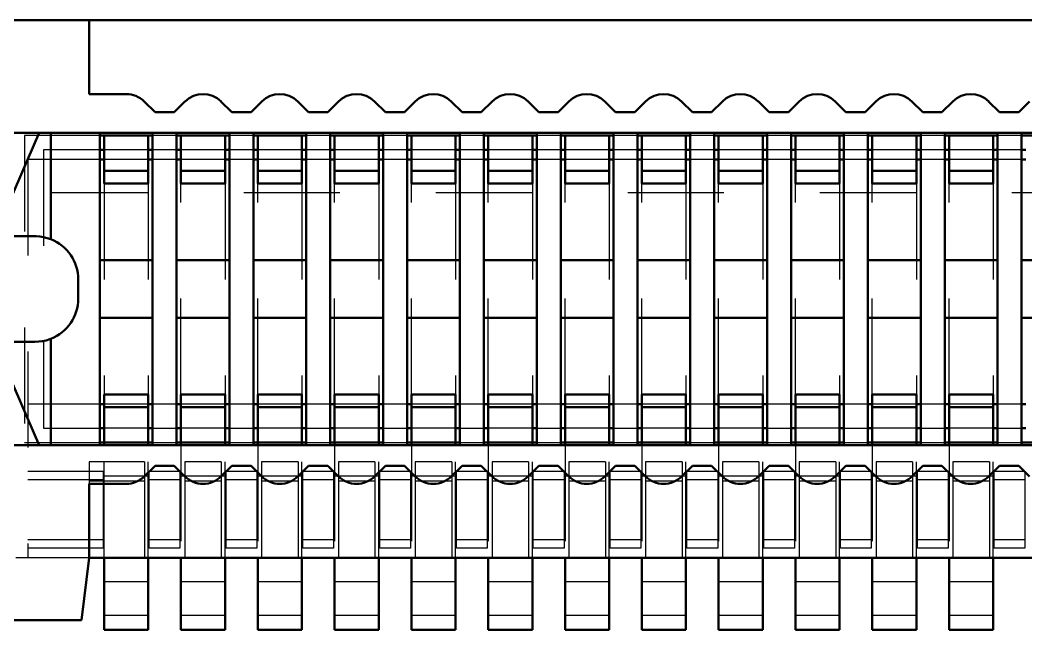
# Model space of a CAD drawing. Header units: millimetres. Extents: x -37 to 30.5, y -5.2 to 19.7.
# Drawn here: x -24.7 to -14.23, y -3.55 to 2.8 of the extents above; entities that cross this region are included whole.
import ezdxf

# ---------------------------------------------------------------- set-up
doc = ezdxf.new("R2010")
doc.units = ezdxf.units.MM
doc.linetypes.add('Dashed', pattern=[2, 1, -1])
for name, color, linetype, lineweight in [('AM_0', 7, 'Continuous', 50), ('AM_4', 3, 'Continuous', 25), ('AM_9', 6, 'Dashed', 25)]:
    doc.layers.add(name, color=color, linetype=linetype, lineweight=lineweight)

# ---------------------------------------------------------------- blocks, each defined once
blk = doc.blocks.new('1_ERM8_060_01_D_RA_pin_0_in_ERM8_060_01_L_D_RA_TR_0')
at = {"layer": 'AM_0'}
for p, q in [((-23.325, 1.6), (-23.875, 1.6)), ((-23.83, 1.6), (-23.83, 1.1)), ((-23.37, 1.6), (-23.37, 1.1)), ((-22.525, 1.6), (-23.075, 1.6)), ((-23.03, 1.1), (-23.03, 1.6)), ((-22.57, 1.6), (-22.57, 1.1)), ((-21.725, 1.6), (-22.275, 1.6)), ((-22.23, 1.1), (-22.23, 1.6)), ((-21.77, 1.6), (-21.77, 1.1)), ((-20.925, 1.6), (-21.475, 1.6)), ((-21.43, 1.1), (-21.43, 1.6)), ((-20.97, 1.6), (-20.97, 1.1)), ((-20.125, 1.6), (-20.675, 1.6)), ((-20.63, 1.1), (-20.63, 1.6)), ((-20.17, 1.6), (-20.17, 1.1)), ((-19.325, 1.6), (-19.875, 1.6)), ((-19.83, 1.1), (-19.83, 1.6)), ((-19.37, 1.6), (-19.37, 1.1)), ((-18.525, 1.6), (-19.075, 1.6)), ((-19.03, 1.1), (-19.03, 1.6)), ((-18.57, 1.6), (-18.57, 1.1)), ((-17.725, 1.6), (-18.275, 1.6)), ((-18.23, 1.1), (-18.23, 1.6)), ((-17.77, 1.6), (-17.77, 1.1)), ((-16.925, 1.6), (-17.475, 1.6)), ((-17.43, 1.1), (-17.43, 1.6)), ((-16.97, 1.6), (-16.97, 1.1)), ((-16.125, 1.6), (-16.675, 1.6)), ((-16.63, 1.1), (-16.63, 1.6)), ((-16.17, 1.6), (-16.17, 1.1)), ((-15.325, 1.6), (-15.875, 1.6)), ((-15.83, 1.1), (-15.83, 1.6)), ((-15.37, 1.6), (-15.37, 1.1)), ((-14.525, 1.6), (-15.075, 1.6)), ((-15.03, 1.1), (-15.03, 1.6)), ((-14.57, 1.6), (-14.57, 1.1)), ((-13.725, 1.6), (-14.275, 1.6)), ((-23.83, 1.45), (-23.875, 1.45)), ((-23.325, 1.45), (-23.37, 1.45)), ((-23.03, 1.45), (-23.075, 1.45)), ((-22.525, 1.45), (-22.57, 1.45)), ((-22.23, 1.45), (-22.275, 1.45)), ((-21.725, 1.45), (-21.77, 1.45)), ((-21.43, 1.45), (-21.475, 1.45)), ((-20.925, 1.45), (-20.97, 1.45)), ((-20.63, 1.45), (-20.675, 1.45)), ((-20.125, 1.45), (-20.17, 1.45)), ((-19.83, 1.45), (-19.875, 1.45)), ((-19.325, 1.45), (-19.37, 1.45)), ((-19.03, 1.45), (-19.075, 1.45)), ((-18.525, 1.45), (-18.57, 1.45)), ((-18.23, 1.45), (-18.275, 1.45)), ((-17.725, 1.45), (-17.77, 1.45)), ((-17.43, 1.45), (-17.475, 1.45)), ((-16.925, 1.45), (-16.97, 1.45)), ((-16.63, 1.45), (-16.675, 1.45)), ((-16.125, 1.45), (-16.17, 1.45)), ((-15.83, 1.45), (-15.875, 1.45)), ((-15.325, 1.45), (-15.37, 1.45)), ((-15.03, 1.45), (-15.075, 1.45)), ((-14.525, 1.45), (-14.57, 1.45)), ((-14.23, 1.45), (-14.275, 1.45)), ((-23.37, 1.232), (-23.83, 1.232)), ((-22.57, 1.232), (-23.03, 1.232)), ((-21.77, 1.232), (-22.23, 1.232)), ((-20.97, 1.232), (-21.43, 1.232)), ((-20.17, 1.232), (-20.63, 1.232)), ((-19.37, 1.232), (-19.83, 1.232)), ((-18.57, 1.232), (-19.03, 1.232)), ((-17.77, 1.232), (-18.23, 1.232)), ((-16.97, 1.232), (-17.43, 1.232)), ((-16.17, 1.232), (-16.63, 1.232)), ((-15.37, 1.232), (-15.83, 1.232)), ((-14.57, 1.232), (-15.03, 1.232)), ((-23.37, 1.1), (-23.83, 1.1)), ((-22.57, 1.1), (-23.03, 1.1)), ((-21.77, 1.1), (-22.23, 1.1)), ((-20.97, 1.1), (-21.43, 1.1)), ((-20.17, 1.1), (-20.63, 1.1)), ((-19.37, 1.1), (-19.83, 1.1)), ((-18.57, 1.1), (-19.03, 1.1)), ((-17.77, 1.1), (-18.23, 1.1)), ((-16.97, 1.1), (-17.43, 1.1)), ((-16.17, 1.1), (-16.63, 1.1)), ((-15.37, 1.1), (-15.83, 1.1)), ((-14.57, 1.1), (-15.03, 1.1)), ((-23.37, -1.1), (-23.83, -1.1)), ((-23.83, -1.1), (-23.83, -1.625)), ((-23.37, -1.1), (-23.37, -1.625)), ((-23.03, -1.625), (-23.03, -1.1)), ((-22.57, -1.1), (-23.03, -1.1)), ((-22.57, -1.1), (-22.57, -1.625)), ((-22.23, -1.625), (-22.23, -1.1)), ((-21.77, -1.1), (-22.23, -1.1)), ((-21.77, -1.1), (-21.77, -1.625)), ((-21.43, -1.625), (-21.43, -1.1)), ((-20.97, -1.1), (-21.43, -1.1)), ((-20.97, -1.1), (-20.97, -1.625)), ((-20.63, -1.625), (-20.63, -1.1)), ((-20.17, -1.1), (-20.63, -1.1)), ((-20.17, -1.1), (-20.17, -1.625)), ((-19.83, -1.625), (-19.83, -1.1)), ((-19.37, -1.1), (-19.83, -1.1)), ((-19.37, -1.1), (-19.37, -1.625)), ((-19.03, -1.625), (-19.03, -1.1)), ((-18.57, -1.1), (-19.03, -1.1)), ((-18.57, -1.1), (-18.57, -1.625)), ((-18.23, -1.625), (-18.23, -1.1)), ((-17.77, -1.1), (-18.23, -1.1)), ((-17.77, -1.1), (-17.77, -1.625)), ((-17.43, -1.625), (-17.43, -1.1)), ((-16.97, -1.1), (-17.43, -1.1)), ((-16.97, -1.1), (-16.97, -1.625)), ((-16.63, -1.625), (-16.63, -1.1)), ((-16.17, -1.1), (-16.63, -1.1)), ((-16.17, -1.1), (-16.17, -1.625)), ((-15.83, -1.625), (-15.83, -1.1)), ((-15.37, -1.1), (-15.83, -1.1)), ((-15.37, -1.1), (-15.37, -1.625)), ((-15.03, -1.625), (-15.03, -1.1)), ((-14.57, -1.1), (-15.03, -1.1)), ((-14.57, -1.1), (-14.57, -1.625)), ((-23.37, -1.232), (-23.83, -1.232)), ((-22.57, -1.232), (-23.03, -1.232)), ((-21.77, -1.232), (-22.23, -1.232)), ((-20.97, -1.232), (-21.43, -1.232)), ((-20.17, -1.232), (-20.63, -1.232)), ((-19.37, -1.232), (-19.83, -1.232)), ((-18.57, -1.232), (-19.03, -1.232)), ((-17.77, -1.232), (-18.23, -1.232)), ((-16.97, -1.232), (-17.43, -1.232)), ((-16.17, -1.232), (-16.63, -1.232)), ((-15.37, -1.232), (-15.83, -1.232)), ((-14.57, -1.232), (-15.03, -1.232)), ((-23.875, -1.45), (-23.83, -1.45)), ((-23.37, -1.45), (-23.325, -1.45)), ((-23.075, -1.45), (-23.03, -1.45)), ((-22.57, -1.45), (-22.525, -1.45)), ((-22.275, -1.45), (-22.23, -1.45)), ((-21.77, -1.45), (-21.725, -1.45)), ((-21.475, -1.45), (-21.43, -1.45)), ((-20.97, -1.45), (-20.925, -1.45)), ((-20.675, -1.45), (-20.63, -1.45)), ((-20.17, -1.45), (-20.125, -1.45)), ((-19.875, -1.45), (-19.83, -1.45)), ((-19.37, -1.45), (-19.325, -1.45)), ((-19.075, -1.45), (-19.03, -1.45)), ((-18.57, -1.45), (-18.525, -1.45)), ((-18.275, -1.45), (-18.23, -1.45)), ((-17.77, -1.45), (-17.725, -1.45)), ((-17.475, -1.45), (-17.43, -1.45)), ((-16.97, -1.45), (-16.925, -1.45)), ((-16.675, -1.45), (-16.63, -1.45)), ((-16.17, -1.45), (-16.125, -1.45)), ((-15.875, -1.45), (-15.83, -1.45)), ((-15.37, -1.45), (-15.325, -1.45)), ((-15.075, -1.45), (-15.03, -1.45)), ((-14.57, -1.45), (-14.525, -1.45)), ((-14.275, -1.45), (-14.23, -1.45)), ((-23.875, -1.6), (-23.325, -1.6)), ((-23.075, -1.6), (-22.525, -1.6)), ((-22.275, -1.6), (-21.725, -1.6)), ((-21.475, -1.6), (-20.925, -1.6)), ((-20.675, -1.6), (-20.125, -1.6)), ((-19.875, -1.6), (-19.325, -1.6)), ((-19.075, -1.6), (-18.525, -1.6)), ((-18.275, -1.6), (-17.725, -1.6)), ((-17.475, -1.6), (-16.925, -1.6)), ((-16.675, -1.6), (-16.125, -1.6)), ((-15.875, -1.6), (-15.325, -1.6)), ((-15.075, -1.6), (-14.525, -1.6)), ((-14.275, -1.6), (-13.725, -1.6)), ((-23.83, -2.8), (-23.83, -3.55)), ((-23.37, -2.8), (-23.37, -3.55)), ((-23.03, -3.55), (-23.03, -2.8)), ((-22.57, -2.8), (-22.57, -3.55)), ((-22.23, -3.55), (-22.23, -2.8)), ((-21.77, -2.8), (-21.77, -3.55)), ((-21.43, -3.55), (-21.43, -2.8)), ((-20.97, -2.8), (-20.97, -3.55)), ((-20.63, -3.55), (-20.63, -2.8)), ((-20.17, -2.8), (-20.17, -3.55)), ((-19.83, -3.55), (-19.83, -2.8)), ((-19.37, -2.8), (-19.37, -3.55)), ((-19.03, -3.55), (-19.03, -2.8)), ((-18.57, -2.8), (-18.57, -3.55)), ((-18.23, -3.55), (-18.23, -2.8)), ((-17.77, -2.8), (-17.77, -3.55)), ((-17.43, -3.55), (-17.43, -2.8)), ((-16.97, -2.8), (-16.97, -3.55)), ((-16.63, -3.55), (-16.63, -2.8)), ((-16.17, -2.8), (-16.17, -3.55)), ((-15.83, -3.55), (-15.83, -2.8)), ((-15.37, -2.8), (-15.37, -3.55)), ((-15.03, -3.55), (-15.03, -2.8)), ((-14.57, -2.8), (-14.57, -3.55)), ((-23.37, -3.55), (-23.83, -3.55)), ((-22.57, -3.55), (-23.03, -3.55)), ((-21.77, -3.55), (-22.23, -3.55)), ((-20.97, -3.55), (-21.43, -3.55)), ((-20.17, -3.55), (-20.63, -3.55)), ((-19.37, -3.55), (-19.83, -3.55)), ((-18.57, -3.55), (-19.03, -3.55)), ((-17.77, -3.55), (-18.23, -3.55)), ((-16.97, -3.55), (-17.43, -3.55)), ((-16.17, -3.55), (-16.63, -3.55)), ((-15.37, -3.55), (-15.83, -3.55)), ((-14.57, -3.55), (-15.03, -3.55))]:
    blk.add_line(p, q, dxfattribs=at)
at = {"layer": 'AM_4'}
for p, q in [((-23.37, -3.05), (-23.83, -3.05)), ((-22.57, -3.05), (-23.03, -3.05)), ((-21.77, -3.05), (-22.23, -3.05)), ((-20.97, -3.05), (-21.43, -3.05)), ((-20.17, -3.05), (-20.63, -3.05)), ((-19.37, -3.05), (-19.83, -3.05)), ((-18.57, -3.05), (-19.03, -3.05)), ((-17.77, -3.05), (-18.23, -3.05)), ((-16.97, -3.05), (-17.43, -3.05)), ((-16.17, -3.05), (-16.63, -3.05)), ((-15.37, -3.05), (-15.83, -3.05)), ((-14.57, -3.05), (-15.03, -3.05))]:
    blk.add_line(p, q, dxfattribs=at)
at = {"layer": 'AM_9'}
for p, q in [((-23.875, 1.6), (-24.66, 1.6)), ((-24.66, 1.6), (-24.66, -1.6)), ((-23.075, 1.6), (-23.325, 1.6)), ((-22.275, 1.6), (-22.525, 1.6)), ((-21.475, 1.6), (-21.725, 1.6)), ((-20.675, 1.6), (-20.925, 1.6)), ((-19.875, 1.6), (-20.125, 1.6)), ((-19.075, 1.6), (-19.325, 1.6)), ((-18.275, 1.6), (-18.525, 1.6)), ((-17.475, 1.6), (-17.725, 1.6)), ((-16.675, 1.6), (-16.925, 1.6)), ((-15.875, 1.6), (-16.125, 1.6)), ((-15.075, 1.6), (-15.325, 1.6)), ((-14.275, 1.6), (-14.525, 1.6)), ((-23.875, 1.45), (-24.46, 1.45)), ((-24.46, 1.45), (-24.46, -1.45)), ((-23.37, 1.45), (-23.83, 1.45)), ((-23.075, 1.45), (-23.325, 1.45)), ((-22.57, 1.45), (-23.03, 1.45)), ((-22.275, 1.45), (-22.525, 1.45)), ((-21.77, 1.45), (-22.23, 1.45)), ((-21.475, 1.45), (-21.725, 1.45)), ((-20.97, 1.45), (-21.43, 1.45)), ((-20.675, 1.45), (-20.925, 1.45)), ((-20.17, 1.45), (-20.63, 1.45)), ((-19.875, 1.45), (-20.125, 1.45)), ((-19.37, 1.45), (-19.83, 1.45)), ((-19.075, 1.45), (-19.325, 1.45)), ((-18.57, 1.45), (-19.03, 1.45)), ((-18.275, 1.45), (-18.525, 1.45)), ((-17.77, 1.45), (-18.23, 1.45)), ((-17.475, 1.45), (-17.725, 1.45)), ((-16.97, 1.45), (-17.43, 1.45)), ((-16.675, 1.45), (-16.925, 1.45)), ((-16.17, 1.45), (-16.63, 1.45)), ((-15.875, 1.45), (-16.125, 1.45)), ((-15.37, 1.45), (-15.83, 1.45)), ((-15.075, 1.45), (-15.325, 1.45)), ((-14.57, 1.45), (-15.03, 1.45)), ((-14.275, 1.45), (-14.525, 1.45)), ((-23.83, 1.1), (-23.83, -1.1)), ((-23.37, 1.1), (-23.37, -1.1)), ((-23.03, -1.1), (-23.03, 1.1)), ((-22.57, 1.1), (-22.57, -1.1)), ((-22.23, -1.1), (-22.23, 1.1)), ((-21.77, 1.1), (-21.77, -1.1)), ((-21.43, -1.1), (-21.43, 1.1)), ((-20.97, 1.1), (-20.97, -1.1)), ((-20.63, -1.1), (-20.63, 1.1)), ((-20.17, 1.1), (-20.17, -1.1)), ((-19.83, -1.1), (-19.83, 1.1)), ((-19.37, 1.1), (-19.37, -1.1)), ((-19.03, -1.1), (-19.03, 1.1)), ((-18.57, 1.1), (-18.57, -1.1)), ((-18.23, -1.1), (-18.23, 1.1)), ((-17.77, 1.1), (-17.77, -1.1)), ((-17.43, -1.1), (-17.43, 1.1)), ((-16.97, 1.1), (-16.97, -1.1)), ((-16.63, -1.1), (-16.63, 1.1)), ((-16.17, 1.1), (-16.17, -1.1)), ((-15.83, -1.1), (-15.83, 1.1)), ((-15.37, 1.1), (-15.37, -1.1)), ((-15.03, -1.1), (-15.03, 1.1)), ((-14.57, 1.1), (-14.57, -1.1)), ((-24.46, -1.45), (-23.875, -1.45)), ((-23.37, -1.45), (-23.83, -1.45)), ((-23.325, -1.45), (-23.075, -1.45)), ((-22.57, -1.45), (-23.03, -1.45)), ((-22.525, -1.45), (-22.275, -1.45)), ((-21.77, -1.45), (-22.23, -1.45)), ((-21.725, -1.45), (-21.475, -1.45)), ((-20.97, -1.45), (-21.43, -1.45)), ((-20.925, -1.45), (-20.675, -1.45)), ((-20.17, -1.45), (-20.63, -1.45)), ((-20.125, -1.45), (-19.875, -1.45)), ((-19.37, -1.45), (-19.83, -1.45)), ((-19.325, -1.45), (-19.075, -1.45)), ((-18.57, -1.45), (-19.03, -1.45)), ((-18.525, -1.45), (-18.275, -1.45)), ((-17.77, -1.45), (-18.23, -1.45)), ((-17.725, -1.45), (-17.475, -1.45)), ((-16.97, -1.45), (-17.43, -1.45)), ((-16.925, -1.45), (-16.675, -1.45)), ((-16.17, -1.45), (-16.63, -1.45)), ((-16.125, -1.45), (-15.875, -1.45)), ((-15.37, -1.45), (-15.83, -1.45)), ((-15.325, -1.45), (-15.075, -1.45)), ((-14.57, -1.45), (-15.03, -1.45)), ((-14.525, -1.45), (-14.275, -1.45)), ((-24.66, -1.6), (-23.875, -1.6)), ((-23.83, -2.8), (-23.83, -1.625)), ((-23.37, -2.8), (-23.37, -1.625)), ((-23.325, -1.6), (-23.075, -1.6)), ((-23.03, -1.625), (-23.03, -2.8)), ((-22.57, -2.8), (-22.57, -1.625)), ((-22.525, -1.6), (-22.275, -1.6)), ((-22.23, -1.625), (-22.23, -2.8)), ((-21.77, -2.8), (-21.77, -1.625)), ((-21.725, -1.6), (-21.475, -1.6)), ((-21.43, -1.625), (-21.43, -2.8)), ((-20.97, -2.8), (-20.97, -1.625)), ((-20.925, -1.6), (-20.675, -1.6)), ((-20.63, -1.625), (-20.63, -2.8)), ((-20.17, -2.8), (-20.17, -1.625)), ((-20.125, -1.6), (-19.875, -1.6)), ((-19.83, -1.625), (-19.83, -2.8)), ((-19.37, -2.8), (-19.37, -1.625)), ((-19.325, -1.6), (-19.075, -1.6)), ((-19.03, -1.625), (-19.03, -2.8)), ((-18.57, -2.8), (-18.57, -1.625)), ((-18.525, -1.6), (-18.275, -1.6)), ((-18.23, -1.625), (-18.23, -2.8)), ((-17.77, -2.8), (-17.77, -1.625)), ((-17.725, -1.6), (-17.475, -1.6)), ((-17.43, -1.625), (-17.43, -2.8)), ((-16.97, -2.8), (-16.97, -1.625)), ((-16.925, -1.6), (-16.675, -1.6)), ((-16.63, -1.625), (-16.63, -2.8)), ((-16.17, -2.8), (-16.17, -1.625)), ((-16.125, -1.6), (-15.875, -1.6)), ((-15.83, -1.625), (-15.83, -2.8)), ((-15.37, -2.8), (-15.37, -1.625)), ((-15.325, -1.6), (-15.075, -1.6)), ((-15.03, -1.625), (-15.03, -2.8)), ((-14.57, -2.8), (-14.57, -1.625)), ((-14.525, -1.6), (-14.275, -1.6)), ((-23.37, -1.95), (-23.83, -1.95)), ((-22.57, -1.95), (-23.03, -1.95)), ((-21.77, -1.95), (-22.23, -1.95)), ((-20.97, -1.95), (-21.43, -1.95)), ((-20.17, -1.95), (-20.63, -1.95)), ((-19.37, -1.95), (-19.83, -1.95)), ((-18.57, -1.95), (-19.03, -1.95)), ((-17.77, -1.95), (-18.23, -1.95)), ((-16.97, -1.95), (-17.43, -1.95)), ((-16.17, -1.95), (-16.63, -1.95)), ((-15.37, -1.95), (-15.83, -1.95)), ((-14.57, -1.95), (-15.03, -1.95)), ((-23.37, -3.4), (-23.83, -3.4)), ((-22.57, -3.4), (-23.03, -3.4)), ((-21.77, -3.4), (-22.23, -3.4)), ((-20.97, -3.4), (-21.43, -3.4)), ((-20.17, -3.4), (-20.63, -3.4)), ((-19.37, -3.4), (-19.83, -3.4)), ((-18.57, -3.4), (-19.03, -3.4)), ((-17.77, -3.4), (-18.23, -3.4)), ((-16.97, -3.4), (-17.43, -3.4)), ((-16.17, -3.4), (-16.63, -3.4)), ((-15.37, -3.4), (-15.83, -3.4)), ((-14.57, -3.4), (-15.03, -3.4))]:
    blk.add_line(p, q, dxfattribs=at)
blk = doc.blocks.new('2_ERM8_060_01_D_RA_TR_terminal_0_in_ERM8_060_01_L_D_RA_TR_0')
at = {"layer": 'AM_0'}
for p, q in [((30.5, 2.8), (-30.5, 2.8)), ((-23.985, 2.8), (-23.985, 2.03)), ((-23.985, 2.03), (-23.6, 2.03)), ((-23.412, 1.952), (-23.3, 1.84)), ((-23.1, 1.84), (-22.988, 1.952)), ((-22.613, 1.952), (-22.5, 1.84)), ((-22.3, 1.84), (-22.188, 1.952)), ((-21.813, 1.952), (-21.701, 1.84)), ((-21.501, 1.84), (-21.389, 1.952)), ((-21.014, 1.952), (-20.901, 1.84)), ((-20.701, 1.84), (-20.589, 1.952)), ((-20.214, 1.952), (-20.102, 1.84)), ((-19.902, 1.84), (-19.789, 1.952)), ((-19.415, 1.952), (-19.302, 1.84)), ((-19.102, 1.84), (-18.99, 1.952)), ((-18.615, 1.952), (-18.503, 1.84)), ((-18.303, 1.84), (-18.19, 1.952)), ((-17.816, 1.952), (-17.703, 1.84)), ((-17.503, 1.84), (-17.391, 1.952)), ((-17.016, 1.952), (-16.904, 1.84)), ((-16.704, 1.84), (-16.591, 1.952)), ((-16.217, 1.952), (-16.104, 1.84)), ((-15.904, 1.84), (-15.792, 1.952)), ((-15.417, 1.952), (-15.305, 1.84)), ((-15.105, 1.84), (-14.992, 1.952)), ((-14.618, 1.952), (-14.505, 1.84)), ((-14.305, 1.84), (-14.193, 1.952)), ((-23.3, 1.84), (-23.1, 1.84)), ((-22.5, 1.84), (-22.3, 1.84)), ((-21.701, 1.84), (-21.501, 1.84)), ((-20.901, 1.84), (-20.701, 1.84)), ((-20.102, 1.84), (-19.902, 1.84)), ((-19.302, 1.84), (-19.102, 1.84)), ((-18.503, 1.84), (-18.303, 1.84)), ((-17.703, 1.84), (-17.503, 1.84)), ((-16.904, 1.84), (-16.704, 1.84)), ((-16.104, 1.84), (-15.904, 1.84)), ((-15.305, 1.84), (-15.105, 1.84)), ((-14.505, 1.84), (-14.305, 1.84)), ((26.125, 1.625), (-26.125, 1.625)), ((-24.505, 1.625), (-24.825, 0.887)), ((-24.385, 0.519), (-24.385, 1.625)), ((-23.875, 1.625), (-23.875, -1.625)), ((-23.325, -1.625), (-23.325, 1.625)), ((-23.075, 1.625), (-23.075, -1.625)), ((-22.525, -1.625), (-22.525, 1.625)), ((-22.275, 1.625), (-22.275, -1.625)), ((-21.725, -1.625), (-21.725, 1.625)), ((-21.475, 1.625), (-21.475, -1.625)), ((-20.925, -1.625), (-20.925, 1.625)), ((-20.675, 1.625), (-20.675, -1.625)), ((-20.125, -1.625), (-20.125, 1.625)), ((-19.875, 1.625), (-19.875, -1.625)), ((-19.325, -1.625), (-19.325, 1.625)), ((-19.075, 1.625), (-19.075, -1.625)), ((-18.525, -1.625), (-18.525, 1.625)), ((-18.275, 1.625), (-18.275, -1.625)), ((-17.725, -1.625), (-17.725, 1.625)), ((-17.475, 1.625), (-17.475, -1.625)), ((-16.925, -1.625), (-16.925, 1.625)), ((-16.675, 1.625), (-16.675, -1.625)), ((-16.125, -1.625), (-16.125, 1.625)), ((-15.875, 1.625), (-15.875, -1.625)), ((-15.325, -1.625), (-15.325, 1.625)), ((-15.075, 1.625), (-15.075, -1.625)), ((-14.525, -1.625), (-14.525, 1.625)), ((-14.275, 1.625), (-14.275, -1.625)), ((-23.83, 1.35), (-23.875, 1.35)), ((-23.325, 1.35), (-23.37, 1.35)), ((-23.03, 1.35), (-23.075, 1.35)), ((-22.525, 1.35), (-22.57, 1.35)), ((-22.23, 1.35), (-22.275, 1.35)), ((-21.725, 1.35), (-21.77, 1.35)), ((-21.43, 1.35), (-21.475, 1.35)), ((-20.925, 1.35), (-20.97, 1.35)), ((-20.63, 1.35), (-20.675, 1.35)), ((-20.125, 1.35), (-20.17, 1.35)), ((-19.83, 1.35), (-19.875, 1.35)), ((-19.325, 1.35), (-19.37, 1.35)), ((-19.03, 1.35), (-19.075, 1.35)), ((-18.525, 1.35), (-18.57, 1.35)), ((-18.23, 1.35), (-18.275, 1.35)), ((-17.725, 1.35), (-17.77, 1.35)), ((-17.43, 1.35), (-17.475, 1.35)), ((-16.925, 1.35), (-16.97, 1.35)), ((-16.63, 1.35), (-16.675, 1.35)), ((-16.125, 1.35), (-16.17, 1.35)), ((-15.83, 1.35), (-15.875, 1.35)), ((-15.325, 1.35), (-15.37, 1.35)), ((-15.03, 1.35), (-15.075, 1.35)), ((-14.525, 1.35), (-14.57, 1.35)), ((-14.23, 1.35), (-14.275, 1.35)), ((-24.55, 0.55), (-26.125, 0.55)), ((-23.325, 0.3), (-23.875, 0.3)), ((-22.525, 0.3), (-23.075, 0.3)), ((-21.725, 0.3), (-22.275, 0.3)), ((-20.925, 0.3), (-21.475, 0.3)), ((-20.125, 0.3), (-20.675, 0.3)), ((-19.325, 0.3), (-19.875, 0.3)), ((-18.525, 0.3), (-19.075, 0.3)), ((-17.725, 0.3), (-18.275, 0.3)), ((-16.925, 0.3), (-17.475, 0.3)), ((-16.125, 0.3), (-16.675, 0.3)), ((-15.325, 0.3), (-15.875, 0.3)), ((-14.525, 0.3), (-15.075, 0.3)), ((-13.725, 0.3), (-14.275, 0.3)), ((-24.1, -0.1), (-24.1, 0.1)), ((-23.325, -0.3), (-23.875, -0.3)), ((-22.525, -0.3), (-23.075, -0.3)), ((-21.725, -0.3), (-22.275, -0.3)), ((-20.925, -0.3), (-21.475, -0.3)), ((-20.125, -0.3), (-20.675, -0.3)), ((-19.325, -0.3), (-19.875, -0.3)), ((-18.525, -0.3), (-19.075, -0.3)), ((-17.725, -0.3), (-18.275, -0.3)), ((-16.925, -0.3), (-17.475, -0.3)), ((-16.125, -0.3), (-16.675, -0.3)), ((-15.325, -0.3), (-15.875, -0.3)), ((-14.525, -0.3), (-15.075, -0.3)), ((-13.725, -0.3), (-14.275, -0.3)), ((-24.385, -1.625), (-24.385, -0.519)), ((-26.125, -0.55), (-24.55, -0.55)), ((-24.825, -0.887), (-24.505, -1.625)), ((-23.83, -1.2), (-23.875, -1.2)), ((-23.325, -1.2), (-23.37, -1.2)), ((-23.03, -1.2), (-23.075, -1.2)), ((-22.525, -1.2), (-22.57, -1.2)), ((-22.23, -1.2), (-22.275, -1.2)), ((-21.725, -1.2), (-21.77, -1.2)), ((-21.43, -1.2), (-21.475, -1.2)), ((-20.925, -1.2), (-20.97, -1.2)), ((-20.63, -1.2), (-20.675, -1.2)), ((-20.125, -1.2), (-20.17, -1.2)), ((-19.83, -1.2), (-19.875, -1.2)), ((-19.325, -1.2), (-19.37, -1.2)), ((-19.03, -1.2), (-19.075, -1.2)), ((-18.525, -1.2), (-18.57, -1.2)), ((-18.23, -1.2), (-18.275, -1.2)), ((-17.725, -1.2), (-17.77, -1.2)), ((-17.43, -1.2), (-17.475, -1.2)), ((-16.925, -1.2), (-16.97, -1.2)), ((-16.63, -1.2), (-16.675, -1.2)), ((-16.125, -1.2), (-16.17, -1.2)), ((-15.83, -1.2), (-15.875, -1.2)), ((-15.325, -1.2), (-15.37, -1.2)), ((-15.03, -1.2), (-15.075, -1.2)), ((-14.525, -1.2), (-14.57, -1.2)), ((-14.23, -1.2), (-14.275, -1.2)), ((25.242, -1.625), (-25.242, -1.625)), ((-23.3, -1.84), (-23.412, -1.952)), ((-23.1, -1.84), (-23.3, -1.84)), ((-22.988, -1.952), (-23.1, -1.84)), ((-22.5, -1.84), (-22.613, -1.952)), ((-22.3, -1.84), (-22.5, -1.84)), ((-22.188, -1.952), (-22.3, -1.84)), ((-21.701, -1.84), (-21.813, -1.952)), ((-21.501, -1.84), (-21.701, -1.84)), ((-21.389, -1.952), (-21.501, -1.84)), ((-20.901, -1.84), (-21.014, -1.952)), ((-20.701, -1.84), (-20.901, -1.84)), ((-20.589, -1.952), (-20.701, -1.84)), ((-20.102, -1.84), (-20.214, -1.952)), ((-19.902, -1.84), (-20.102, -1.84)), ((-19.789, -1.952), (-19.902, -1.84)), ((-19.302, -1.84), (-19.415, -1.952)), ((-19.102, -1.84), (-19.302, -1.84)), ((-18.99, -1.952), (-19.102, -1.84)), ((-18.503, -1.84), (-18.615, -1.952)), ((-18.303, -1.84), (-18.503, -1.84)), ((-18.19, -1.952), (-18.303, -1.84)), ((-17.703, -1.84), (-17.816, -1.952)), ((-17.503, -1.84), (-17.703, -1.84)), ((-17.391, -1.952), (-17.503, -1.84)), ((-16.904, -1.84), (-17.016, -1.952)), ((-16.704, -1.84), (-16.904, -1.84)), ((-16.591, -1.952), (-16.704, -1.84)), ((-16.104, -1.84), (-16.217, -1.952)), ((-15.904, -1.84), (-16.104, -1.84)), ((-15.792, -1.952), (-15.904, -1.84)), ((-15.305, -1.84), (-15.417, -1.952)), ((-15.105, -1.84), (-15.305, -1.84)), ((-14.992, -1.952), (-15.105, -1.84)), ((-14.505, -1.84), (-14.618, -1.952)), ((-14.305, -1.84), (-14.505, -1.84)), ((-14.193, -1.952), (-14.305, -1.84)), ((-23.6, -2.03), (-23.985, -2.03)), ((-23.985, -2.03), (-23.985, -2.8)), ((-23.985, -2.8), (-24.065, -3.45)), ((-23.985, -2.8), (23.985, -2.8)), ((-24.065, -3.45), (-26.875, -3.45))]:
    blk.add_line(p, q, dxfattribs=at)
for points in [[(-24.385, 0.519), (-24.422, 0.531), (-24.46, 0.541), (-24.499, 0.547), (-24.538, 0.55), (-24.55, 0.55)], [(-24.55, -0.55), (-24.511, -0.548), (-24.472, -0.543), (-24.434, -0.535), (-24.396, -0.523), (-24.385, -0.519)]]:
    blk.add_lwpolyline(points, dxfattribs=at)
for centre, radius, start, end in [((-23.6, 1.765), 0.265, 45, 90), ((-22.8, 1.765), 0.265, 45, 135), ((-22.001, 1.765), 0.265, 45, 135), ((-21.201, 1.765), 0.265, 45, 135), ((-20.402, 1.765), 0.265, 45, 135), ((-19.602, 1.765), 0.265, 45, 135), ((-18.803, 1.765), 0.265, 45, 135), ((-18.003, 1.765), 0.265, 45, 135), ((-17.204, 1.765), 0.265, 45, 135), ((-16.404, 1.765), 0.265, 45, 135), ((-15.604, 1.765), 0.265, 45, 135), ((-14.805, 1.765), 0.265, 45, 135), ((-24.55, 0.1), 0.45, 360, 68.4898), ((-24.55, -0.1), 0.45, 291.5102, 0), ((-23.6, -1.765), 0.265, 270, 315), ((-22.8, -1.765), 0.265, 225, 315), ((-22.001, -1.765), 0.265, 225, 315), ((-21.201, -1.765), 0.265, 225, 315), ((-20.402, -1.765), 0.265, 225, 315), ((-19.602, -1.765), 0.265, 225, 315), ((-18.803, -1.765), 0.265, 225, 315), ((-18.003, -1.765), 0.265, 225, 315), ((-17.204, -1.765), 0.265, 225, 315), ((-16.404, -1.765), 0.265, 225, 315), ((-15.604, -1.765), 0.265, 225, 315), ((-14.805, -1.765), 0.265, 225, 315)]:
    blk.add_arc(centre, radius, start, end, dxfattribs=at)
at = {"layer": 'AM_9'}
for p, q in [((-23.875, 1.35), (-24.625, 1.35)), ((-24.625, 1.35), (-24.625, -2.8)), ((-23.37, 1.35), (-23.83, 1.35)), ((-23.075, 1.35), (-23.325, 1.35)), ((-22.57, 1.35), (-23.03, 1.35)), ((-22.275, 1.35), (-22.525, 1.35)), ((-21.77, 1.35), (-22.23, 1.35)), ((-21.475, 1.35), (-21.725, 1.35)), ((-20.97, 1.35), (-21.43, 1.35)), ((-20.675, 1.35), (-20.925, 1.35)), ((-20.17, 1.35), (-20.63, 1.35)), ((-19.875, 1.35), (-20.125, 1.35)), ((-19.37, 1.35), (-19.83, 1.35)), ((-19.075, 1.35), (-19.325, 1.35)), ((-18.57, 1.35), (-19.03, 1.35)), ((-18.275, 1.35), (-18.525, 1.35)), ((-17.77, 1.35), (-18.23, 1.35)), ((-17.475, 1.35), (-17.725, 1.35)), ((-16.97, 1.35), (-17.43, 1.35)), ((-16.675, 1.35), (-16.925, 1.35)), ((-16.17, 1.35), (-16.63, 1.35)), ((-15.875, 1.35), (-16.125, 1.35)), ((-15.37, 1.35), (-15.83, 1.35)), ((-15.075, 1.35), (-15.325, 1.35)), ((-14.57, 1.35), (-15.03, 1.35)), ((-14.275, 1.35), (-14.525, 1.35)), ((24.625, 1), (-24.625, 1)), ((-23.875, -1.2), (-24.625, -1.2)), ((-23.37, -1.2), (-23.83, -1.2)), ((-23.075, -1.2), (-23.325, -1.2)), ((-22.57, -1.2), (-23.03, -1.2)), ((-22.275, -1.2), (-22.525, -1.2)), ((-21.77, -1.2), (-22.23, -1.2)), ((-21.475, -1.2), (-21.725, -1.2)), ((-20.97, -1.2), (-21.43, -1.2)), ((-20.675, -1.2), (-20.925, -1.2)), ((-20.17, -1.2), (-20.63, -1.2)), ((-19.875, -1.2), (-20.125, -1.2)), ((-19.37, -1.2), (-19.83, -1.2)), ((-19.075, -1.2), (-19.325, -1.2)), ((-18.57, -1.2), (-19.03, -1.2)), ((-18.275, -1.2), (-18.525, -1.2)), ((-17.77, -1.2), (-18.23, -1.2)), ((-17.475, -1.2), (-17.725, -1.2)), ((-16.97, -1.2), (-17.43, -1.2)), ((-16.675, -1.2), (-16.925, -1.2)), ((-16.17, -1.2), (-16.63, -1.2)), ((-15.875, -1.2), (-16.125, -1.2)), ((-15.37, -1.2), (-15.83, -1.2)), ((-15.075, -1.2), (-15.325, -1.2)), ((-14.57, -1.2), (-15.03, -1.2)), ((-14.275, -1.2), (-14.525, -1.2)), ((-23.41, -1.8), (-23.985, -1.8)), ((-23.985, -1.8), (-23.985, -2.03)), ((-23.41, -1.8), (-23.41, -2.8)), ((-22.61, -1.8), (-22.99, -1.8)), ((-22.99, -1.8), (-22.99, -2.8)), ((-22.61, -1.8), (-22.61, -2.8)), ((-22.19, -1.8), (-22.19, -2.8)), ((-21.81, -1.8), (-22.19, -1.8)), ((-21.81, -1.8), (-21.81, -2.8)), ((-21.39, -1.8), (-21.39, -2.8)), ((-21.01, -1.8), (-21.39, -1.8)), ((-21.01, -1.8), (-21.01, -2.8)), ((-20.21, -1.8), (-20.59, -1.8)), ((-20.59, -1.8), (-20.59, -2.8)), ((-20.21, -1.8), (-20.21, -2.8)), ((-19.79, -1.8), (-19.79, -2.8)), ((-19.41, -1.8), (-19.79, -1.8)), ((-19.41, -1.8), (-19.41, -2.8)), ((-18.99, -1.8), (-18.99, -2.8)), ((-18.61, -1.8), (-18.99, -1.8)), ((-18.61, -1.8), (-18.61, -2.8)), ((-17.81, -1.8), (-18.19, -1.8)), ((-18.19, -1.8), (-18.19, -2.8)), ((-17.81, -1.8), (-17.81, -2.8)), ((-17.01, -1.8), (-17.39, -1.8)), ((-17.39, -1.8), (-17.39, -2.8)), ((-17.01, -1.8), (-17.01, -2.8)), ((-16.21, -1.8), (-16.59, -1.8)), ((-16.59, -1.8), (-16.59, -2.8)), ((-16.21, -1.8), (-16.21, -2.8)), ((-15.41, -1.8), (-15.79, -1.8)), ((-15.79, -1.8), (-15.79, -2.8)), ((-15.41, -1.8), (-15.41, -2.8)), ((-14.61, -1.8), (-14.99, -1.8)), ((-14.99, -1.8), (-14.99, -2.8)), ((-14.61, -1.8), (-14.61, -2.8)), ((-23.84, -1.9), (-24.625, -1.9)), ((-23.84, -1.989), (-24.625, -1.989)), ((-23.84, -1.9), (-23.84, -2.7)), ((-23.04, -1.9), (-23.36, -1.9)), ((-23.36, -2.7), (-23.36, -1.9)), ((-23.04, -1.989), (-23.36, -1.989)), ((-23.04, -1.9), (-23.04, -2.7)), ((-22.24, -1.9), (-22.56, -1.9)), ((-22.56, -2.7), (-22.56, -1.9)), ((-22.24, -1.989), (-22.56, -1.989)), ((-22.24, -1.9), (-22.24, -2.7)), ((-21.441, -1.9), (-21.76, -1.9)), ((-21.76, -2.7), (-21.76, -1.9)), ((-21.44, -1.989), (-21.76, -1.989)), ((-21.44, -1.901), (-21.44, -2.7)), ((-20.64, -1.9), (-20.96, -1.9)), ((-20.96, -2.7), (-20.96, -1.9)), ((-20.64, -1.989), (-20.96, -1.989)), ((-20.64, -1.9), (-20.64, -2.7)), ((-19.84, -1.9), (-20.16, -1.9)), ((-20.16, -2.7), (-20.16, -1.9)), ((-19.84, -1.989), (-20.16, -1.989)), ((-19.84, -1.9), (-19.84, -2.7)), ((-19.04, -1.9), (-19.36, -1.9)), ((-19.36, -2.7), (-19.36, -1.9)), ((-19.04, -1.989), (-19.36, -1.989)), ((-19.04, -1.9), (-19.04, -2.7)), ((-18.24, -1.9), (-18.56, -1.9)), ((-18.56, -2.7), (-18.56, -1.9)), ((-18.24, -1.989), (-18.56, -1.989)), ((-18.24, -1.9), (-18.24, -2.7)), ((-17.44, -1.9), (-17.76, -1.9)), ((-17.76, -2.7), (-17.76, -1.9)), ((-17.44, -1.989), (-17.76, -1.989)), ((-17.44, -1.9), (-17.44, -2.7)), ((-16.64, -1.9), (-16.96, -1.9)), ((-16.96, -2.7), (-16.96, -1.9)), ((-16.64, -1.989), (-16.96, -1.989)), ((-16.64, -1.9), (-16.64, -2.7)), ((-15.84, -1.9), (-16.16, -1.9)), ((-16.16, -2.7), (-16.16, -1.9)), ((-15.84, -1.989), (-16.16, -1.989)), ((-15.84, -1.9), (-15.84, -2.7)), ((-15.04, -1.9), (-15.36, -1.9)), ((-15.36, -2.7), (-15.36, -1.9)), ((-15.04, -1.989), (-15.36, -1.989)), ((-15.04, -1.9), (-15.04, -2.7)), ((-14.56, -2.7), (-14.56, -1.9)), ((-14.24, -1.9), (-14.56, -1.9)), ((-14.24, -1.989), (-14.56, -1.989)), ((-14.24, -1.9), (-14.24, -2.7)), ((-23.41, -2), (-23.985, -2)), ((-22.61, -2), (-22.99, -2)), ((-21.81, -2), (-22.19, -2)), ((-21.01, -2), (-21.39, -2)), ((-20.21, -2), (-20.59, -2)), ((-19.41, -2), (-19.79, -2)), ((-18.61, -2), (-18.99, -2)), ((-17.81, -2), (-18.19, -2)), ((-17.01, -2), (-17.39, -2)), ((-16.21, -2), (-16.59, -2)), ((-15.41, -2), (-15.79, -2)), ((-14.61, -2), (-14.99, -2)), ((-23.84, -2.611), (-24.625, -2.611)), ((-23.04, -2.611), (-23.36, -2.611)), ((-22.24, -2.611), (-22.56, -2.611)), ((-21.44, -2.611), (-21.76, -2.611)), ((-20.64, -2.611), (-20.96, -2.611)), ((-19.84, -2.611), (-20.16, -2.611)), ((-19.04, -2.611), (-19.36, -2.611)), ((-18.24, -2.611), (-18.56, -2.611)), ((-17.44, -2.611), (-17.76, -2.611)), ((-16.64, -2.611), (-16.96, -2.611)), ((-15.84, -2.611), (-16.16, -2.611)), ((-15.04, -2.611), (-15.36, -2.611)), ((-14.24, -2.611), (-14.56, -2.611)), ((-23.84, -2.7), (-24.625, -2.7)), ((-23.04, -2.7), (-23.36, -2.7)), ((-22.24, -2.7), (-22.56, -2.7)), ((-21.44, -2.7), (-21.76, -2.7)), ((-20.64, -2.7), (-20.96, -2.7)), ((-19.84, -2.7), (-20.16, -2.7)), ((-19.04, -2.7), (-19.36, -2.7)), ((-18.24, -2.7), (-18.56, -2.7)), ((-17.44, -2.7), (-17.76, -2.7)), ((-16.64, -2.7), (-16.96, -2.7)), ((-15.84, -2.7), (-16.16, -2.7)), ((-15.04, -2.7), (-15.36, -2.7)), ((-14.24, -2.7), (-14.56, -2.7)), ((-23.985, -2.8), (-24.75, -2.8))]:
    blk.add_line(p, q, dxfattribs=at)

msp = doc.modelspace()

# ---------------------------------------------------------------- block references
for name in ['2_ERM8_060_01_D_RA_TR_terminal_0_in_ERM8_060_01_L_D_RA_TR_0', '1_ERM8_060_01_D_RA_pin_0_in_ERM8_060_01_L_D_RA_TR_0']:
    msp.add_blockref(name, (0, 0))

doc.saveas('drawing.dxf')
